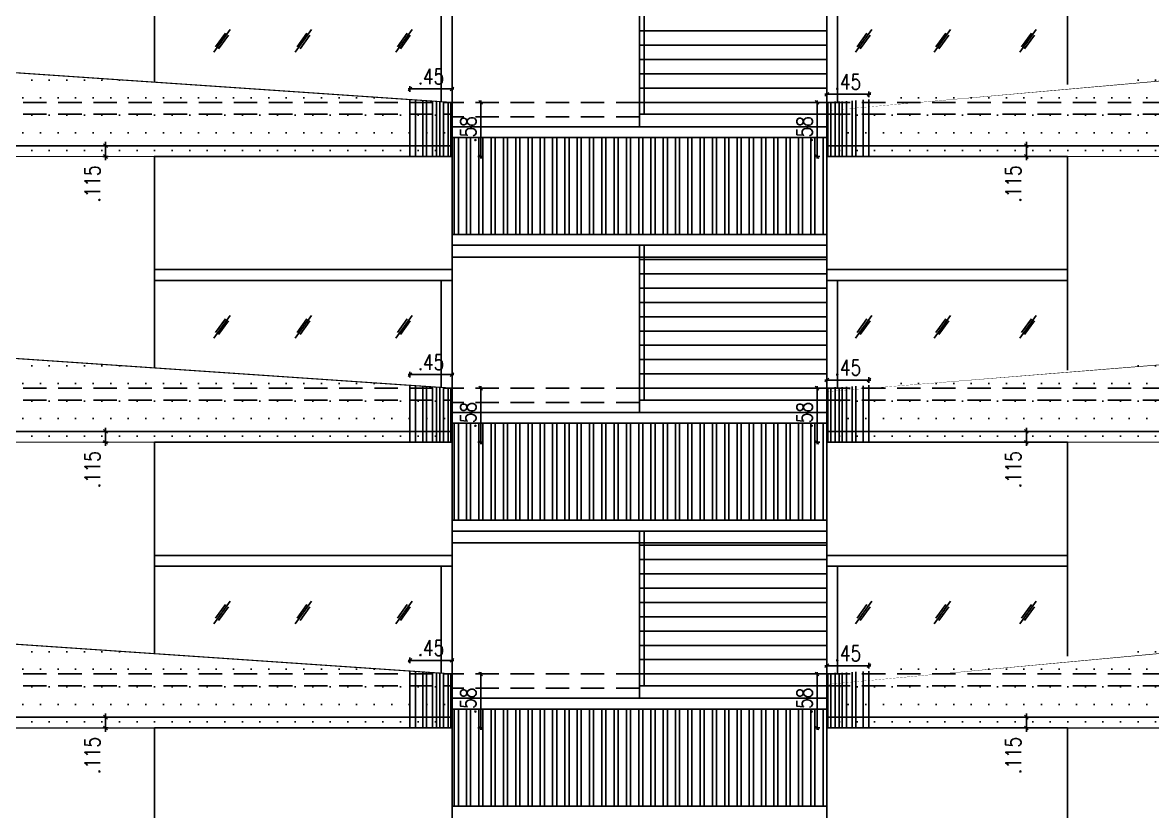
# Model space of a CAD drawing. Header units: inches. Extents: x 14331 to 14549, y 2557 to 2714.
# Drawn here: x 14415.55 to 14427.61, y 2667.77 to 2676.19 of the extents above; entities that cross this region are included whole.
import ezdxf

# ---------------------------------------------------------------- set-up
doc = ezdxf.new("R2010")
doc.units = ezdxf.units.IN
doc.header["$LTSCALE"] = 0.25
doc.header["$MEASUREMENT"] = 0
doc.header["$PDMODE"] = 35
doc.linetypes.add('1', pattern=[0])
doc.linetypes.add('DASHEDX2', pattern=[1.5, 1, -0.5])
for name, color, linetype in [('ELE.PROJ.', 1, 'Continuous'), ('GLASS WINDOW', 251, '1'), ('hatch', 251, 'Continuous'), ('proj-internal', 1, 'DASHEDX2'), ('Stair', 34, 'Continuous'), ('steel', 251, 'Continuous'), ('wall', 7, 'Continuous'), ('WORKING DIM', 7, 'Continuous')]:
    doc.layers.add(name, color=color, linetype=linetype)
doc.styles.add('romans', font='romans.shx', dxfattribs={"width": 0.8})
doc.dimstyles.new('121', dxfattribs={"dimscale": 0.1, "dimtxt": 1.65, "dimasz": 0.2, "dimexe": 0.03125, "dimexo": 0.25, "dimgap": 0.5, "dimtad": 1, "dimzin": 4, "dimdsep": 46, "dimtxsty": 'romans', "dimblk1": 'MINITICK', "dimblk2": 'MINITICK', "dimsah": 1, "dimcen": 1, "dimse1": 1, "dimse2": 1, "dimclrd": 252, "dimclre": 256, "dimclrt": 7, "dimadec": 3, "dimazin": 0, "dimtfac": 0.8, "dimtix": 1, "dimtmove": 2, "dimatfit": 3, "dimfxl": 0, "dimtolj": 1, "dimtzin": 3, "dimarcsym": 0})
pattern_1 = [(0, (-275.9190099544503, 29.4743135078852), (0.09375, 0.1875), [0, -0.1875])]
pattern_2 = [(0, (-275.9190099544503, 32.52428098757446), (0.09375, 0.1875), [0, -0.1875])]
pattern_3 = [(0, (-275.9190099544503, 35.57428098757418), (0.09375, 0.1875), [0, -0.1875])]

# ---------------------------------------------------------------- blocks, each defined once
blk = doc.blocks.new('MINITICK')
at = {"color": 7}
for p, q in [((1, 1), (-1, -1)), ((-1, 0), (1, 0)), ((0, -1.5), (0, 1.5))]:
    blk.add_line(p, q, dxfattribs=at)
blk = doc.blocks.new('*D1383')
at = {"layer": 'Defpoints', "color": 0, "transparency": 16777216}
for p in [(14416.43182617976, 2668.775066925495), (14416.63120649905, 2668.775066925495), (14416.63120649905, 2668.660066925495)]:
    blk.add_point(p, dxfattribs=at)
at = {"layer": 'WORKING DIM', "color": 252, "lineweight": -2, "transparency": 16777216}
for p, q in [((14416.43182617976, 2668.795066925495), (14416.43182617976, 2668.815066925495)), ((14416.43182617976, 2668.660066925495), (14416.43182617976, 2668.775066925495)), ((14416.43182617976, 2668.640066925495), (14416.43182617976, 2668.620066925495))]:
    blk.add_line(p, q, dxfattribs=at)
at = {"layer": 'WORKING DIM', "color": 252, "lineweight": -2, "transparency": 16777216, "xscale": 0.02, "yscale": 0.02, "zscale": 0.02}
for p, rotation in [((14416.43182617976, 2668.775066925495), 270), ((14416.43182617976, 2668.660066925495), 90)]:
    blk.add_blockref('MINITICK', p, dxfattribs=dict(at, rotation=rotation))
at = {"layer": 'WORKING DIM', "color": 7, "transparency": 16777216, "insert": (14416.29182617976, 2668.366246859342), "char_height": 0.165, "attachment_point": 5, "rotation": 90, "style": 'romans'}
blk.add_mtext('\\A1;.115', dxfattribs=at)
blk = doc.blocks.new('*D1381')
at = {"layer": 'Defpoints', "color": 0, "transparency": 16777216}
for p in [(14420.13155822038, 2669.23709944467), (14420.43806580828, 2669.23709944467), (14420.13155822038, 2668.660066924359)]:
    blk.add_point(p, dxfattribs=at)
at = {"layer": 'WORKING DIM', "color": 252, "lineweight": -2, "transparency": 16777216}
blk.add_line((14420.43806580828, 2668.680066924359), (14420.43806580828, 2669.21709944467), dxfattribs=at)
at = {"layer": 'WORKING DIM', "color": 252, "lineweight": -2, "transparency": 16777216, "xscale": 0.02, "yscale": 0.02, "zscale": 0.02}
for p, rotation in [((14420.43806580828, 2669.23709944467), 90), ((14420.43806580828, 2668.660066924359), 270)]:
    blk.add_blockref('MINITICK', p, dxfattribs=dict(at, rotation=rotation))
at = {"layer": 'WORKING DIM', "color": 7, "transparency": 16777216, "insert": (14420.30556580828, 2668.948583184517), "char_height": 0.165, "attachment_point": 5, "rotation": 90, "style": 'romans'}
blk.add_mtext('\\A1;.58', dxfattribs=at)
blk = doc.blocks.new('*D1392')
at = {"layer": 'Defpoints', "color": 0, "transparency": 16777216}
for p in [(14420.13155822038, 2669.381286657323), (14419.68155822037, 2668.931474987751), (14420.13155822038, 2668.948583184515)]:
    blk.add_point(p, dxfattribs=at)
at = {"layer": 'WORKING DIM', "color": 252, "lineweight": -2, "transparency": 16777216}
blk.add_line((14419.70155822037, 2669.381286657323), (14420.11155822038, 2669.381286657323), dxfattribs=at)
at = {"layer": 'WORKING DIM', "color": 252, "lineweight": -2, "transparency": 16777216, "xscale": 0.02, "yscale": 0.02, "zscale": 0.02, "rotation": 180}
blk.add_blockref('MINITICK', (14419.68155822037, 2669.381286657323), dxfattribs=at)
at = {"layer": 'WORKING DIM', "color": 252, "lineweight": -2, "transparency": 16777216, "xscale": 0.02, "yscale": 0.02, "zscale": 0.02}
blk.add_blockref('MINITICK', (14420.13155822038, 2669.381286657323), dxfattribs=at)
at = {"layer": 'WORKING DIM', "color": 7, "transparency": 16777216, "insert": (14419.90655822038, 2669.513786657324), "char_height": 0.165, "attachment_point": 5, "style": 'romans'}
blk.add_mtext('\\A1;.45', dxfattribs=at)
blk = doc.blocks.new('*D1395')
at = {"layer": 'Defpoints', "color": 0, "transparency": 16777216}
for p in [(14424.13308260958, 2669.324087075919), (14424.13308260958, 2669.003822095602), (14424.58308260959, 2669.003822095602)]:
    blk.add_point(p, dxfattribs=at)
at = {"layer": 'WORKING DIM', "color": 252, "lineweight": -2, "transparency": 16777216}
blk.add_line((14424.56308260959, 2669.324087075919), (14424.15308260958, 2669.324087075919), dxfattribs=at)
at = {"layer": 'WORKING DIM', "color": 252, "lineweight": -2, "transparency": 16777216, "xscale": 0.02, "yscale": 0.02, "zscale": 0.02, "rotation": 180}
blk.add_blockref('MINITICK', (14424.13308260958, 2669.324087075919), dxfattribs=at)
at = {"layer": 'WORKING DIM', "color": 252, "lineweight": -2, "transparency": 16777216, "xscale": 0.02, "yscale": 0.02, "zscale": 0.02}
blk.add_blockref('MINITICK', (14424.58308260959, 2669.324087075919), dxfattribs=at)
at = {"layer": 'WORKING DIM', "color": 7, "transparency": 16777216, "insert": (14424.35808260959, 2669.456587075919), "char_height": 0.165, "attachment_point": 5, "style": 'romans'}
blk.add_mtext('\\A1;.45', dxfattribs=at)
blk = doc.blocks.new('*D1396')
at = {"layer": 'Defpoints', "color": 0, "transparency": 16777216}
for p in [(14424.13308260959, 2669.23709944467), (14424.02881389322, 2668.660066924359), (14424.13308260958, 2668.660066924359)]:
    blk.add_point(p, dxfattribs=at)
at = {"layer": 'WORKING DIM', "color": 252, "lineweight": -2, "transparency": 16777216}
blk.add_line((14424.02881389322, 2669.21709944467), (14424.02881389322, 2668.680066924359), dxfattribs=at)
at = {"layer": 'WORKING DIM', "color": 252, "lineweight": -2, "transparency": 16777216, "xscale": 0.02, "yscale": 0.02, "zscale": 0.02}
for p, rotation in [((14424.02881389322, 2669.23709944467), 90), ((14424.02881389322, 2668.660066924359), 270)]:
    blk.add_blockref('MINITICK', p, dxfattribs=dict(at, rotation=rotation))
at = {"layer": 'WORKING DIM', "color": 7, "transparency": 16777216, "insert": (14423.89631389322, 2668.948583184517), "char_height": 0.165, "attachment_point": 5, "rotation": 90, "style": 'romans'}
blk.add_mtext('\\A1;.58', dxfattribs=at)
blk = doc.blocks.new('*D1384')
at = {"layer": 'Defpoints', "color": 0, "transparency": 16777216}
for p in [(14426.26405724007, 2668.775066925495), (14426.46343755936, 2668.775066925495), (14426.46343755936, 2668.660066925495)]:
    blk.add_point(p, dxfattribs=at)
at = {"layer": 'WORKING DIM', "color": 252, "lineweight": -2, "transparency": 16777216}
for p, q in [((14426.26405724007, 2668.795066925495), (14426.26405724007, 2668.815066925495)), ((14426.26405724007, 2668.660066925495), (14426.26405724007, 2668.775066925495)), ((14426.26405724007, 2668.640066925495), (14426.26405724007, 2668.620066925495))]:
    blk.add_line(p, q, dxfattribs=at)
at = {"layer": 'WORKING DIM', "color": 252, "lineweight": -2, "transparency": 16777216, "xscale": 0.02, "yscale": 0.02, "zscale": 0.02}
for p, rotation in [((14426.26405724007, 2668.775066925495), 270), ((14426.26405724007, 2668.660066925495), 90)]:
    blk.add_blockref('MINITICK', p, dxfattribs=dict(at, rotation=rotation))
at = {"layer": 'WORKING DIM', "color": 7, "transparency": 16777216, "insert": (14426.12405724007, 2668.366246859342), "char_height": 0.165, "attachment_point": 5, "rotation": 90, "style": 'romans'}
blk.add_mtext('\\A1;.115', dxfattribs=at)
blk = doc.blocks.new('*D1399')
at = {"layer": 'Defpoints', "color": 0, "transparency": 16777216}
for p in [(14416.43182617976, 2671.825034405184), (14416.63120649905, 2671.825034405184), (14416.63120649905, 2671.710034405184)]:
    blk.add_point(p, dxfattribs=at)
at = {"layer": 'WORKING DIM', "color": 252, "lineweight": -2, "transparency": 16777216}
for p, q in [((14416.43182617976, 2671.845034405184), (14416.43182617976, 2671.865034405184)), ((14416.43182617976, 2671.710034405184), (14416.43182617976, 2671.825034405184)), ((14416.43182617976, 2671.690034405184), (14416.43182617976, 2671.670034405184))]:
    blk.add_line(p, q, dxfattribs=at)
at = {"layer": 'WORKING DIM', "color": 252, "lineweight": -2, "transparency": 16777216, "xscale": 0.02, "yscale": 0.02, "zscale": 0.02}
for p, rotation in [((14416.43182617976, 2671.825034405184), 270), ((14416.43182617976, 2671.710034405184), 90)]:
    blk.add_blockref('MINITICK', p, dxfattribs=dict(at, rotation=rotation))
at = {"layer": 'WORKING DIM', "color": 7, "transparency": 16777216, "insert": (14416.29182617976, 2671.416214339031), "char_height": 0.165, "attachment_point": 5, "rotation": 90, "style": 'romans'}
blk.add_mtext('\\A1;.115', dxfattribs=at)
blk = doc.blocks.new('*D1397')
at = {"layer": 'Defpoints', "color": 0, "transparency": 16777216}
for p in [(14420.13155822038, 2672.287066924359), (14420.43806580828, 2672.287066924359), (14420.13155822038, 2671.710034404048)]:
    blk.add_point(p, dxfattribs=at)
at = {"layer": 'WORKING DIM', "color": 252, "lineweight": -2, "transparency": 16777216}
blk.add_line((14420.43806580828, 2671.730034404048), (14420.43806580828, 2672.267066924359), dxfattribs=at)
at = {"layer": 'WORKING DIM', "color": 252, "lineweight": -2, "transparency": 16777216, "xscale": 0.02, "yscale": 0.02, "zscale": 0.02}
for p, rotation in [((14420.43806580828, 2672.287066924359), 90), ((14420.43806580828, 2671.710034404048), 270)]:
    blk.add_blockref('MINITICK', p, dxfattribs=dict(at, rotation=rotation))
at = {"layer": 'WORKING DIM', "color": 7, "transparency": 16777216, "insert": (14420.30556580828, 2671.998550664206), "char_height": 0.165, "attachment_point": 5, "rotation": 90, "style": 'romans'}
blk.add_mtext('\\A1;.58', dxfattribs=at)
blk = doc.blocks.new('*D1408')
at = {"layer": 'Defpoints', "color": 0, "transparency": 16777216}
for p in [(14420.13155822038, 2672.431254137013), (14419.68155822037, 2671.981442467441), (14420.13155822038, 2671.998550664204)]:
    blk.add_point(p, dxfattribs=at)
at = {"layer": 'WORKING DIM', "color": 252, "lineweight": -2, "transparency": 16777216}
blk.add_line((14419.70155822037, 2672.431254137013), (14420.11155822038, 2672.431254137013), dxfattribs=at)
at = {"layer": 'WORKING DIM', "color": 252, "lineweight": -2, "transparency": 16777216, "xscale": 0.02, "yscale": 0.02, "zscale": 0.02, "rotation": 180}
blk.add_blockref('MINITICK', (14419.68155822037, 2672.431254137013), dxfattribs=at)
at = {"layer": 'WORKING DIM', "color": 252, "lineweight": -2, "transparency": 16777216, "xscale": 0.02, "yscale": 0.02, "zscale": 0.02}
blk.add_blockref('MINITICK', (14420.13155822038, 2672.431254137013), dxfattribs=at)
at = {"layer": 'WORKING DIM', "color": 7, "transparency": 16777216, "insert": (14419.90655822038, 2672.563754137013), "char_height": 0.165, "attachment_point": 5, "style": 'romans'}
blk.add_mtext('\\A1;.45', dxfattribs=at)
blk = doc.blocks.new('*D1411')
at = {"layer": 'Defpoints', "color": 0, "transparency": 16777216}
for p in [(14424.13308260958, 2672.374054555608), (14424.13308260958, 2672.053789575291), (14424.58308260959, 2672.053789575291)]:
    blk.add_point(p, dxfattribs=at)
at = {"layer": 'WORKING DIM', "color": 252, "lineweight": -2, "transparency": 16777216}
blk.add_line((14424.56308260959, 2672.374054555608), (14424.15308260958, 2672.374054555608), dxfattribs=at)
at = {"layer": 'WORKING DIM', "color": 252, "lineweight": -2, "transparency": 16777216, "xscale": 0.02, "yscale": 0.02, "zscale": 0.02, "rotation": 180}
blk.add_blockref('MINITICK', (14424.13308260958, 2672.374054555608), dxfattribs=at)
at = {"layer": 'WORKING DIM', "color": 252, "lineweight": -2, "transparency": 16777216, "xscale": 0.02, "yscale": 0.02, "zscale": 0.02}
blk.add_blockref('MINITICK', (14424.58308260959, 2672.374054555608), dxfattribs=at)
at = {"layer": 'WORKING DIM', "color": 7, "transparency": 16777216, "insert": (14424.35808260959, 2672.506554555609), "char_height": 0.165, "attachment_point": 5, "style": 'romans'}
blk.add_mtext('\\A1;.45', dxfattribs=at)
blk = doc.blocks.new('*D1412')
at = {"layer": 'Defpoints', "color": 0, "transparency": 16777216}
for p in [(14424.13308260959, 2672.287066924359), (14424.02881389322, 2671.710034404048), (14424.13308260958, 2671.710034404048)]:
    blk.add_point(p, dxfattribs=at)
at = {"layer": 'WORKING DIM', "color": 252, "lineweight": -2, "transparency": 16777216}
blk.add_line((14424.02881389322, 2672.267066924359), (14424.02881389322, 2671.730034404048), dxfattribs=at)
at = {"layer": 'WORKING DIM', "color": 252, "lineweight": -2, "transparency": 16777216, "xscale": 0.02, "yscale": 0.02, "zscale": 0.02}
for p, rotation in [((14424.02881389322, 2672.287066924359), 90), ((14424.02881389322, 2671.710034404048), 270)]:
    blk.add_blockref('MINITICK', p, dxfattribs=dict(at, rotation=rotation))
at = {"layer": 'WORKING DIM', "color": 7, "transparency": 16777216, "insert": (14423.89631389322, 2671.998550664206), "char_height": 0.165, "attachment_point": 5, "rotation": 90, "style": 'romans'}
blk.add_mtext('\\A1;.58', dxfattribs=at)
blk = doc.blocks.new('*D1400')
at = {"layer": 'Defpoints', "color": 0, "transparency": 16777216}
for p in [(14426.26405724007, 2671.825034405184), (14426.46343755936, 2671.825034405184), (14426.46343755936, 2671.710034405184)]:
    blk.add_point(p, dxfattribs=at)
at = {"layer": 'WORKING DIM', "color": 252, "lineweight": -2, "transparency": 16777216}
for p, q in [((14426.26405724007, 2671.845034405184), (14426.26405724007, 2671.865034405184)), ((14426.26405724007, 2671.710034405184), (14426.26405724007, 2671.825034405184)), ((14426.26405724007, 2671.690034405184), (14426.26405724007, 2671.670034405184))]:
    blk.add_line(p, q, dxfattribs=at)
at = {"layer": 'WORKING DIM', "color": 252, "lineweight": -2, "transparency": 16777216, "xscale": 0.02, "yscale": 0.02, "zscale": 0.02}
for p, rotation in [((14426.26405724007, 2671.825034405184), 270), ((14426.26405724007, 2671.710034405184), 90)]:
    blk.add_blockref('MINITICK', p, dxfattribs=dict(at, rotation=rotation))
at = {"layer": 'WORKING DIM', "color": 7, "transparency": 16777216, "insert": (14426.12405724007, 2671.416214339031), "char_height": 0.165, "attachment_point": 5, "rotation": 90, "style": 'romans'}
blk.add_mtext('\\A1;.115', dxfattribs=at)
blk = doc.blocks.new('*D1415')
at = {"layer": 'Defpoints', "color": 0, "transparency": 16777216}
for p in [(14416.43182617976, 2674.875034405184), (14416.63120649905, 2674.875034405184), (14416.63120649905, 2674.760034405184)]:
    blk.add_point(p, dxfattribs=at)
at = {"layer": 'WORKING DIM', "color": 252, "lineweight": -2, "transparency": 16777216}
for p, q in [((14416.43182617976, 2674.895034405184), (14416.43182617976, 2674.915034405184)), ((14416.43182617976, 2674.760034405184), (14416.43182617976, 2674.875034405184)), ((14416.43182617976, 2674.740034405184), (14416.43182617976, 2674.720034405184))]:
    blk.add_line(p, q, dxfattribs=at)
at = {"layer": 'WORKING DIM', "color": 252, "lineweight": -2, "transparency": 16777216, "xscale": 0.02, "yscale": 0.02, "zscale": 0.02}
for p, rotation in [((14416.43182617976, 2674.875034405184), 270), ((14416.43182617976, 2674.760034405184), 90)]:
    blk.add_blockref('MINITICK', p, dxfattribs=dict(at, rotation=rotation))
at = {"layer": 'WORKING DIM', "color": 7, "transparency": 16777216, "insert": (14416.29182617976, 2674.466214339031), "char_height": 0.165, "attachment_point": 5, "rotation": 90, "style": 'romans'}
blk.add_mtext('\\A1;.115', dxfattribs=at)
blk = doc.blocks.new('*D1413')
at = {"layer": 'Defpoints', "color": 0, "transparency": 16777216}
for p in [(14420.13155822038, 2675.337066924359), (14420.43806580828, 2675.337066924359), (14420.13155822038, 2674.760034404048)]:
    blk.add_point(p, dxfattribs=at)
at = {"layer": 'WORKING DIM', "color": 252, "lineweight": -2, "transparency": 16777216}
blk.add_line((14420.43806580828, 2674.780034404048), (14420.43806580828, 2675.317066924359), dxfattribs=at)
at = {"layer": 'WORKING DIM', "color": 252, "lineweight": -2, "transparency": 16777216, "xscale": 0.02, "yscale": 0.02, "zscale": 0.02}
for p, rotation in [((14420.43806580828, 2675.337066924359), 90), ((14420.43806580828, 2674.760034404048), 270)]:
    blk.add_blockref('MINITICK', p, dxfattribs=dict(at, rotation=rotation))
at = {"layer": 'WORKING DIM', "color": 7, "transparency": 16777216, "insert": (14420.30556580828, 2675.048550664206), "char_height": 0.165, "attachment_point": 5, "rotation": 90, "style": 'romans'}
blk.add_mtext('\\A1;.58', dxfattribs=at)
blk = doc.blocks.new('*D1424')
at = {"layer": 'Defpoints', "color": 0, "transparency": 16777216}
for p in [(14420.13155822038, 2675.481254137012), (14419.68155822037, 2675.03144246744), (14420.13155822038, 2675.048550664204)]:
    blk.add_point(p, dxfattribs=at)
at = {"layer": 'WORKING DIM', "color": 252, "lineweight": -2, "transparency": 16777216}
blk.add_line((14419.70155822037, 2675.481254137012), (14420.11155822038, 2675.481254137012), dxfattribs=at)
at = {"layer": 'WORKING DIM', "color": 252, "lineweight": -2, "transparency": 16777216, "xscale": 0.02, "yscale": 0.02, "zscale": 0.02, "rotation": 180}
blk.add_blockref('MINITICK', (14419.68155822037, 2675.481254137012), dxfattribs=at)
at = {"layer": 'WORKING DIM', "color": 252, "lineweight": -2, "transparency": 16777216, "xscale": 0.02, "yscale": 0.02, "zscale": 0.02}
blk.add_blockref('MINITICK', (14420.13155822038, 2675.481254137012), dxfattribs=at)
at = {"layer": 'WORKING DIM', "color": 7, "transparency": 16777216, "insert": (14419.90655822038, 2675.613754137013), "char_height": 0.165, "attachment_point": 5, "style": 'romans'}
blk.add_mtext('\\A1;.45', dxfattribs=at)
blk = doc.blocks.new('*D1427')
at = {"layer": 'Defpoints', "color": 0, "transparency": 16777216}
for p in [(14424.13308260958, 2675.424054555608), (14424.13308260958, 2675.103789575291), (14424.58308260959, 2675.103789575291)]:
    blk.add_point(p, dxfattribs=at)
at = {"layer": 'WORKING DIM', "color": 252, "lineweight": -2, "transparency": 16777216}
blk.add_line((14424.56308260959, 2675.424054555608), (14424.15308260958, 2675.424054555608), dxfattribs=at)
at = {"layer": 'WORKING DIM', "color": 252, "lineweight": -2, "transparency": 16777216, "xscale": 0.02, "yscale": 0.02, "zscale": 0.02, "rotation": 180}
blk.add_blockref('MINITICK', (14424.13308260958, 2675.424054555608), dxfattribs=at)
at = {"layer": 'WORKING DIM', "color": 252, "lineweight": -2, "transparency": 16777216, "xscale": 0.02, "yscale": 0.02, "zscale": 0.02}
blk.add_blockref('MINITICK', (14424.58308260959, 2675.424054555608), dxfattribs=at)
at = {"layer": 'WORKING DIM', "color": 7, "transparency": 16777216, "insert": (14424.35808260959, 2675.556554555608), "char_height": 0.165, "attachment_point": 5, "style": 'romans'}
blk.add_mtext('\\A1;.45', dxfattribs=at)
blk = doc.blocks.new('*D1428')
at = {"layer": 'Defpoints', "color": 0, "transparency": 16777216}
for p in [(14424.13308260959, 2675.337066924359), (14424.02881389322, 2674.760034404048), (14424.13308260958, 2674.760034404048)]:
    blk.add_point(p, dxfattribs=at)
at = {"layer": 'WORKING DIM', "color": 252, "lineweight": -2, "transparency": 16777216}
blk.add_line((14424.02881389322, 2675.317066924359), (14424.02881389322, 2674.780034404048), dxfattribs=at)
at = {"layer": 'WORKING DIM', "color": 252, "lineweight": -2, "transparency": 16777216, "xscale": 0.02, "yscale": 0.02, "zscale": 0.02}
for p, rotation in [((14424.02881389322, 2675.337066924359), 90), ((14424.02881389322, 2674.760034404048), 270)]:
    blk.add_blockref('MINITICK', p, dxfattribs=dict(at, rotation=rotation))
at = {"layer": 'WORKING DIM', "color": 7, "transparency": 16777216, "insert": (14423.89631389322, 2675.048550664205), "char_height": 0.165, "attachment_point": 5, "rotation": 90, "style": 'romans'}
blk.add_mtext('\\A1;.58', dxfattribs=at)
blk = doc.blocks.new('*D1416')
at = {"layer": 'Defpoints', "color": 0, "transparency": 16777216}
for p in [(14426.26405724007, 2674.875034405184), (14426.46343755936, 2674.875034405184), (14426.46343755936, 2674.760034405184)]:
    blk.add_point(p, dxfattribs=at)
at = {"layer": 'WORKING DIM', "color": 252, "lineweight": -2, "transparency": 16777216}
for p, q in [((14426.26405724007, 2674.895034405184), (14426.26405724007, 2674.915034405184)), ((14426.26405724007, 2674.760034405184), (14426.26405724007, 2674.875034405184)), ((14426.26405724007, 2674.740034405184), (14426.26405724007, 2674.720034405184))]:
    blk.add_line(p, q, dxfattribs=at)
at = {"layer": 'WORKING DIM', "color": 252, "lineweight": -2, "transparency": 16777216, "xscale": 0.02, "yscale": 0.02, "zscale": 0.02}
for p, rotation in [((14426.26405724007, 2674.875034405184), 270), ((14426.26405724007, 2674.760034405184), 90)]:
    blk.add_blockref('MINITICK', p, dxfattribs=dict(at, rotation=rotation))
at = {"layer": 'WORKING DIM', "color": 7, "transparency": 16777216, "insert": (14426.12405724007, 2674.466214339031), "char_height": 0.165, "attachment_point": 5, "rotation": 90, "style": 'romans'}
blk.add_mtext('\\A1;.115', dxfattribs=at)

msp = doc.modelspace()

# ---------------------------------------------------------------- hatches: boundary and pattern name
at = {"layer": 'hatch', "true_color": 0xc7b399}
h = msp.add_hatch(dxfattribs=at)
h.set_pattern_fill('DOTS', color=253, scale=3)
h.set_pattern_definition(pattern_3)
h.paths.add_polyline_path([(14413.46369236853, 2675.790746449581), (14405.80228993145, 2675.790746449581), (14405.80228993145, 2674.760034404048), (14420.13155822038, 2674.760034404048), (14420.13155822038, 2675.337066924359)])
h = msp.add_hatch(dxfattribs=at)
h.set_pattern_fill('DOTS', color=253, scale=3)
h.set_pattern_definition(pattern_3)
h.paths.add_polyline_path([(14437.24283870373, 2675.790746449581), (14430.22997285187, 2675.790746449581), (14424.13308260959, 2675.337066924359), (14424.13308260958, 2674.760034404048), (14437.24283870373, 2674.760034404048)])
at = {"layer": 'hatch'}
h = msp.add_hatch(dxfattribs=at)
h.set_pattern_fill('ANSI32', color=8, scale=0.35, angle=45)
h.set_pattern_definition([(90, (-141.901008924784, 57.26093175197502), (-0.13125, 2.775557561562891e-17), []), (90, (-141.8572589248575, 57.30468175190163), (-0.13125, 2.775557561562891e-17), [])])
h.paths.add_polyline_path([(14420.13155822038, 2674.962066924355), (14420.13155822038, 2673.927066924355), (14424.13308260958, 2673.927066924355), (14424.13308260958, 2674.962066924355)])
at = {"layer": 'hatch', "true_color": 0xc7b399}
h = msp.add_hatch(dxfattribs=at)
h.set_pattern_fill('DOTS', color=253, scale=3)
h.set_pattern_definition(pattern_2)
h.paths.add_polyline_path([(14413.46369236853, 2672.740746449581), (14405.80228993145, 2672.740746449581), (14405.80228993145, 2671.710034404049), (14420.13155822038, 2671.710034404048), (14420.13155822038, 2672.287066924359)])
h = msp.add_hatch(dxfattribs=at)
h.set_pattern_fill('DOTS', color=253, scale=3)
h.set_pattern_definition(pattern_2)
h.paths.add_polyline_path([(14437.24283870373, 2672.740746449581), (14430.22997285187, 2672.740746449581), (14424.13308260959, 2672.287066924359), (14424.13308260958, 2671.710034404048), (14437.24283870373, 2671.710034404049)])
at = {"layer": 'hatch'}
h = msp.add_hatch(dxfattribs=at)
h.set_pattern_fill('ANSI32', color=8, scale=0.35, angle=45)
h.set_pattern_definition([(90, (-141.901008924784, 54.21096427228531), (-0.13125, 2.775557561562891e-17), []), (90, (-141.8572589248575, 54.25471427221191), (-0.13125, 2.775557561562891e-17), [])])
h.paths.add_polyline_path([(14420.13155822038, 2671.912099444665), (14420.13155822038, 2670.877099444665), (14424.13308260958, 2670.877099444665), (14424.13308260958, 2671.912099444665)])
at = {"layer": 'hatch', "true_color": 0xc7b399}
h = msp.add_hatch(dxfattribs=at)
h.set_pattern_fill('DOTS', color=253, scale=3)
h.set_pattern_definition(pattern_1)
h.paths.add_polyline_path([(14413.46369236853, 2669.690778969892), (14405.80228993145, 2669.690778969892), (14405.80228993145, 2668.660066924359), (14420.13155822038, 2668.660066924359), (14420.13155822038, 2669.23709944467)])
h = msp.add_hatch(dxfattribs=at)
h.set_pattern_fill('DOTS', color=253, scale=3)
h.set_pattern_definition(pattern_1)
h.paths.add_polyline_path([(14437.24283870373, 2669.690778969892), (14430.22997285187, 2669.690778969892), (14424.13308260959, 2669.23709944467), (14424.13308260958, 2668.660066924359), (14437.24283870373, 2668.660066924359)])
at = {"layer": 'hatch'}
h = msp.add_hatch(dxfattribs=at)
h.set_pattern_fill('ANSI32', color=8, scale=0.35, angle=45)
h.set_pattern_definition([(90, (-141.901008924784, 51.16093175197466), (-0.13125, 2.775557561562891e-17), []), (90, (-141.8572589248575, 51.20468175190126), (-0.13125, 2.775557561562891e-17), [])])
h.paths.add_polyline_path([(14420.13155822038, 2668.862066924355), (14420.13155822038, 2667.827066924354), (14424.13308260958, 2667.827066924354), (14424.13308260958, 2668.862066924355)])

# ---------------------------------------------------------------- linework, layer by layer
at = {"layer": 'ELE.PROJ.', "color": 8}
for p, q in [((14419.68155822037, 2675.367684784839), (14419.68155822037, 2674.760034404048)), ((14419.74224408736, 2675.363555737265), (14419.74224408736, 2674.760034404048)), ((14419.82032786247, 2675.358242941415), (14419.82032786247, 2674.760034404048)), ((14419.8602772082, 2675.355524800318), (14419.8602772082, 2674.760034404048)), ((14419.921209906, 2675.351378958451), (14419.921209906, 2674.760034404048)), ((14419.9673666894, 2675.348238465219), (14419.9673666894, 2674.760034404048)), ((14420.00089789932, 2675.345957012093), (14420.00089789932, 2674.760034404048)), ((14420.0420054018, 2675.347945933433), (14420.0420054018, 2674.760034404048)), ((14420.09065975493, 2675.342035330532), (14420.09065975493, 2674.760034404048)), ((14420.11949597467, 2675.338532263837), (14420.11949597467, 2674.760034404048)), ((14424.14514485529, 2675.338532263837), (14424.14514485529, 2674.760034404048)), ((14424.17398107503, 2675.342035330532), (14424.17398107503, 2674.760034404048)), ((14424.22263542816, 2675.347945933433), (14424.22263542816, 2674.760034404048)), ((14424.26374293064, 2675.345957012093), (14424.26374293064, 2674.760034404048)), ((14424.29727414056, 2675.348238465219), (14424.29727414056, 2674.760034404048)), ((14424.34343092396, 2675.351378958451), (14424.34343092396, 2674.760034404048)), ((14424.40436362176, 2675.355524800318), (14424.40436362176, 2674.760034404048)), ((14424.4443129675, 2675.358242941415), (14424.4443129675, 2674.760034404048)), ((14424.5223967426, 2675.363555737265), (14424.5223967426, 2674.760034404048)), ((14424.58308260959, 2675.367684784839), (14424.58308260959, 2674.760034404048)), ((14419.68155822037, 2672.317684784839), (14419.68155822037, 2671.710034404048)), ((14419.74224408736, 2672.313555737265), (14419.74224408736, 2671.710034404048)), ((14419.82032786247, 2672.308242941416), (14419.82032786247, 2671.710034404048)), ((14419.8602772082, 2672.305524800318), (14419.8602772082, 2671.710034404048)), ((14419.921209906, 2672.301378958452), (14419.921209906, 2671.710034404048)), ((14419.9673666894, 2672.29823846522), (14419.9673666894, 2671.710034404048)), ((14420.00089789932, 2672.295957012093), (14420.00089789932, 2671.710034404048)), ((14420.0420054018, 2672.297945933433), (14420.0420054018, 2671.710034404048)), ((14420.09065975493, 2672.292035330533), (14420.09065975493, 2671.710034404048)), ((14420.11949597467, 2672.288532263837), (14420.11949597467, 2671.710034404048)), ((14424.14514485529, 2672.288532263837), (14424.14514485529, 2671.710034404048)), ((14424.17398107503, 2672.292035330533), (14424.17398107503, 2671.710034404048)), ((14424.22263542816, 2672.297945933433), (14424.22263542816, 2671.710034404048)), ((14424.26374293064, 2672.295957012093), (14424.26374293064, 2671.710034404048)), ((14424.29727414056, 2672.29823846522), (14424.29727414056, 2671.710034404048)), ((14424.34343092396, 2672.301378958452), (14424.34343092396, 2671.710034404048)), ((14424.40436362176, 2672.305524800318), (14424.40436362176, 2671.710034404048)), ((14424.4443129675, 2672.308242941416), (14424.4443129675, 2671.710034404048)), ((14424.5223967426, 2672.313555737265), (14424.5223967426, 2671.710034404048)), ((14424.58308260959, 2672.317684784839), (14424.58308260959, 2671.710034404048)), ((14419.68155822037, 2669.26771730515), (14419.68155822037, 2668.660066924359)), ((14419.74224408736, 2669.263588257576), (14419.74224408736, 2668.660066924359)), ((14419.82032786247, 2669.258275461726), (14419.82032786247, 2668.660066924359)), ((14419.8602772082, 2669.255557320629), (14419.8602772082, 2668.660066924359)), ((14419.921209906, 2669.251411478762), (14419.921209906, 2668.660066924359)), ((14419.9673666894, 2669.24827098553), (14419.9673666894, 2668.660066924359)), ((14420.00089789932, 2669.245989532404), (14420.00089789932, 2668.660066924359)), ((14420.0420054018, 2669.247978453744), (14420.0420054018, 2668.660066924359)), ((14420.09065975493, 2669.242067850843), (14420.09065975493, 2668.660066924359)), ((14420.11949597467, 2669.238564784148), (14420.11949597467, 2668.660066924359)), ((14424.14514485529, 2669.238564784148), (14424.14514485529, 2668.660066924359)), ((14424.17398107503, 2669.242067850843), (14424.17398107503, 2668.660066924359)), ((14424.22263542816, 2669.247978453744), (14424.22263542816, 2668.660066924359)), ((14424.26374293064, 2669.245989532404), (14424.26374293064, 2668.660066924359)), ((14424.29727414056, 2669.24827098553), (14424.29727414056, 2668.660066924359)), ((14424.34343092396, 2669.251411478762), (14424.34343092396, 2668.660066924359)), ((14424.40436362176, 2669.255557320629), (14424.40436362176, 2668.660066924359)), ((14424.4443129675, 2669.258275461726), (14424.4443129675, 2668.660066924359)), ((14424.5223967426, 2669.263588257576), (14424.5223967426, 2668.660066924359)), ((14424.58308260959, 2669.26771730515), (14424.58308260959, 2668.660066924359))]:
    msp.add_line(p, q, dxfattribs=at)
at = {"layer": 'ELE.PROJ.'}
for p, q in [((14420.13155822038, 2674.875034404048), (14405.35228993144, 2674.875034404048)), ((14437.69283870373, 2674.875034404058), (14424.13308260958, 2674.875034404058)), ((14420.13155822038, 2671.825034404048), (14405.35228993144, 2671.825034404048)), ((14437.69283870373, 2671.825034404058), (14424.13308260958, 2671.825034404058)), ((14420.13155822038, 2668.775066924359), (14405.35228993144, 2668.775066924359)), ((14437.69283870373, 2668.775066924369), (14424.13308260958, 2668.775066924369))]:
    msp.add_line(p, q, dxfattribs=at)
at = {"layer": 'ELE.PROJ.', "const_width": 0.012}
for points in [[(14420.13155822038, 2674.760034404048), (14405.35228993144, 2674.760034404048), (14405.35228993144, 2675.790746449581), (14413.46369236853, 2675.790746449581), (14420.13155822038, 2675.337066924359)], [(14424.13308260958, 2674.760034404048), (14437.69283870373, 2674.760034404048), (14437.69283870373, 2675.790746449581), (14430.22997285187, 2675.790746449581), (14424.13308260959, 2675.337066924359)], [(14420.13155822038, 2671.710034404048), (14405.35228993144, 2671.710034404049), (14405.35228993144, 2672.740746449581), (14413.46369236853, 2672.740746449581), (14420.13155822038, 2672.287066924359)], [(14424.13308260958, 2671.710034404048), (14437.69283870373, 2671.710034404049), (14437.69283870373, 2672.740746449581), (14430.22997285187, 2672.740746449581), (14424.13308260959, 2672.287066924359)], [(14420.13155822038, 2668.660066924359), (14405.35228993144, 2668.660066924359), (14405.35228993144, 2669.690778969892), (14413.46369236853, 2669.690778969892), (14420.13155822038, 2669.23709944467)], [(14424.13308260958, 2668.660066924359), (14437.69283870373, 2668.660066924359), (14437.69283870373, 2669.690778969892), (14430.22997285187, 2669.690778969892), (14424.13308260959, 2669.23709944467)]]:
    msp.add_lwpolyline(points, close=True, dxfattribs=at)
at = {"layer": 'GLASS WINDOW', "color": 4, "ltscale": 200}
for p, q in [((14417.76273677054, 2676.113949454343), (14417.58909094019, 2675.872477764371)), ((14417.71216550149, 2676.077881580946), (14417.60718720754, 2675.931898887318)), ((14417.74464050319, 2676.054528331395), (14417.63966220924, 2675.908545637767)), ((14418.63198391285, 2676.113949454343), (14418.45833808251, 2675.872477764371)), ((14418.58141264381, 2676.077881580946), (14418.47643434985, 2675.931898887318)), ((14418.61388764551, 2676.054528331395), (14418.50890935155, 2675.908545637767)), ((14419.70432193414, 2676.113949454343), (14419.53067610379, 2675.872477764371)), ((14419.65375066509, 2676.077881580946), (14419.54877237114, 2675.931898887318)), ((14419.6862256668, 2676.054528331395), (14419.58124737284, 2675.908545637767)), ((14424.61238098933, 2676.113949454343), (14424.43873515898, 2675.872477764371)), ((14424.56180972028, 2676.077881580946), (14424.45683142632, 2675.931898887318)), ((14424.59428472198, 2676.054528331395), (14424.48930642802, 2675.908545637767)), ((14425.45294061533, 2676.113949454343), (14425.27929478498, 2675.872477764371)), ((14425.40236934628, 2676.077881580946), (14425.29739105232, 2675.931898887318)), ((14425.43484434798, 2676.054528331395), (14425.32986605402, 2675.908545637767)), ((14426.36784413557, 2676.113949454343), (14426.19419830522, 2675.872477764371)), ((14426.31727286652, 2676.077881580946), (14426.21229457257, 2675.931898887318)), ((14426.34974786822, 2676.054528331395), (14426.24476957427, 2675.908545637767)), ((14417.76273677054, 2673.063949454342), (14417.58909094019, 2672.822477764371)), ((14417.71216550149, 2673.027881580946), (14417.60718720754, 2672.881898887318)), ((14418.63198391285, 2673.063949454342), (14418.45833808251, 2672.822477764371)), ((14418.58141264381, 2673.027881580946), (14418.47643434985, 2672.881898887318)), ((14419.70432193414, 2673.063949454342), (14419.53067610379, 2672.822477764371)), ((14419.65375066509, 2673.027881580946), (14419.54877237114, 2672.881898887318)), ((14424.61238098933, 2673.063949454342), (14424.43873515898, 2672.822477764371)), ((14424.56180972028, 2673.027881580946), (14424.45683142632, 2672.881898887318)), ((14425.45294061533, 2673.063949454342), (14425.27929478498, 2672.822477764371)), ((14425.40236934628, 2673.027881580946), (14425.29739105232, 2672.881898887318)), ((14426.36784413557, 2673.063949454342), (14426.19419830522, 2672.822477764371)), ((14426.31727286652, 2673.027881580946), (14426.21229457257, 2672.881898887318)), ((14417.74464050319, 2673.004528331394), (14417.63966220924, 2672.858545637766)), ((14418.61388764551, 2673.004528331394), (14418.50890935155, 2672.858545637766)), ((14419.6862256668, 2673.004528331394), (14419.58124737284, 2672.858545637766)), ((14424.59428472198, 2673.004528331394), (14424.48930642802, 2672.858545637766)), ((14425.43484434798, 2673.004528331394), (14425.32986605402, 2672.858545637766)), ((14426.34974786822, 2673.004528331394), (14426.24476957427, 2672.858545637766)), ((14417.76273677054, 2670.013949454343), (14417.58909094019, 2669.772477764371)), ((14418.63198391285, 2670.013949454343), (14418.45833808251, 2669.772477764371)), ((14419.70432193414, 2670.013949454343), (14419.53067610379, 2669.772477764371)), ((14424.61238098933, 2670.013949454343), (14424.43873515898, 2669.772477764371)), ((14425.45294061533, 2670.013949454343), (14425.27929478498, 2669.772477764371)), ((14426.36784413557, 2670.013949454343), (14426.19419830522, 2669.772477764371)), ((14417.71216550149, 2669.977881580946), (14417.60718720754, 2669.831898887318)), ((14417.74464050319, 2669.954528331395), (14417.63966220924, 2669.808545637767)), ((14418.58141264381, 2669.977881580946), (14418.47643434985, 2669.831898887318)), ((14418.61388764551, 2669.954528331395), (14418.50890935155, 2669.808545637767)), ((14419.65375066509, 2669.977881580946), (14419.54877237114, 2669.831898887318)), ((14419.6862256668, 2669.954528331395), (14419.58124737284, 2669.808545637767)), ((14424.56180972028, 2669.977881580946), (14424.45683142632, 2669.831898887318)), ((14424.59428472198, 2669.954528331395), (14424.48930642802, 2669.808545637767)), ((14425.40236934628, 2669.977881580946), (14425.29739105232, 2669.831898887318)), ((14425.43484434798, 2669.954528331395), (14425.32986605402, 2669.808545637767)), ((14426.31727286652, 2669.977881580946), (14426.21229457257, 2669.831898887318)), ((14426.34974786822, 2669.954528331395), (14426.24476957427, 2669.808545637767))]:
    msp.add_line(p, q, dxfattribs=at)
at = {"layer": 'proj-internal', "color": 251}
for p, q in [((14405.80228993145, 2675.337066924358), (14420.13155822037, 2675.337066924358)), ((14422.132320415, 2675.337066924355), (14420.13155822038, 2675.337066924355)), ((14424.13308260957, 2675.337066924357), (14437.24283870373, 2675.337066924358)), ((14405.80228993145, 2675.210034404047), (14420.13155822037, 2675.210034404048)), ((14422.132320415, 2675.184566924356), (14420.13155822038, 2675.184566924356)), ((14424.13308260957, 2675.210034404047), (14437.24283870373, 2675.210034404047)), ((14405.80228993145, 2672.287066924358), (14420.13155822037, 2672.287066924358)), ((14422.132320415, 2672.287099444666), (14420.13155822038, 2672.287099444666)), ((14424.13308260957, 2672.287066924358), (14437.24283870373, 2672.287066924358)), ((14405.80228993145, 2672.160034404048), (14420.13155822037, 2672.160034404048)), ((14422.132320415, 2672.134599444666), (14420.13155822038, 2672.134599444666)), ((14424.13308260957, 2672.160034404048), (14437.24283870373, 2672.160034404048)), ((14405.80228993145, 2669.237099444669), (14420.13155822037, 2669.237099444669)), ((14422.132320415, 2669.237066924355), (14420.13155822038, 2669.237066924355)), ((14424.13308260957, 2669.237099444668), (14437.24283870373, 2669.237099444669)), ((14405.80228993145, 2669.110066924358), (14420.13155822037, 2669.110066924359)), ((14422.132320415, 2669.084566924355), (14420.13155822038, 2669.084566924355)), ((14424.13308260957, 2669.110066924358), (14437.24283870373, 2669.110066924358))]:
    msp.add_line(p, q, dxfattribs=at)
at = {"layer": 'Stair', "ltscale": 10}
for p, q in [((14422.132320415, 2675.210034404047), (14422.132320415, 2676.862066924355)), ((14422.132320415, 2676.099566924357), (14424.13308260958, 2676.099566924357)), ((14422.132320415, 2675.947066924357), (14424.13308260958, 2675.947066924357)), ((14422.132320415, 2675.794566924357), (14424.13308260958, 2675.794566924357)), ((14422.132320415, 2675.642066924358), (14424.13308260958, 2675.642066924358)), ((14422.132320415, 2675.489566924358), (14424.13308260958, 2675.489566924358)), ((14422.132320415, 2675.077066924354), (14422.132320415, 2675.337066924355)), ((14422.132320415, 2675.337066924358), (14424.13308260958, 2675.337066924358)), ((14422.132320415, 2673.812066924356), (14424.13308260958, 2673.812066924356)), ((14422.132320415, 2672.160034404048), (14422.132320415, 2673.812066924355)), ((14422.132320415, 2673.659566924356), (14424.13308260958, 2673.659566924356)), ((14422.132320415, 2673.507066924356), (14424.13308260958, 2673.507066924356)), ((14422.132320415, 2673.354566924357), (14424.13308260958, 2673.354566924357)), ((14422.132320415, 2673.202066924357), (14424.13308260958, 2673.202066924357)), ((14422.132320415, 2673.049566924357), (14424.13308260958, 2673.049566924357)), ((14422.132320415, 2672.897066924358), (14424.13308260958, 2672.897066924358)), ((14422.132320415, 2672.744566924358), (14424.13308260958, 2672.744566924358)), ((14422.132320415, 2672.592066924358), (14424.13308260958, 2672.592066924358)), ((14422.132320415, 2672.439566924359), (14424.13308260958, 2672.439566924359)), ((14422.132320415, 2672.027099444665), (14422.132320415, 2672.287099444666)), ((14422.132320415, 2672.287066924358), (14424.13308260958, 2672.287066924358)), ((14422.132320415, 2670.762099444666), (14424.13308260958, 2670.762099444666)), ((14422.132320415, 2669.110066924358), (14422.132320415, 2670.762099444666)), ((14422.132320415, 2670.609599444666), (14424.13308260958, 2670.609599444666)), ((14422.132320415, 2670.457099444667), (14424.13308260958, 2670.457099444667)), ((14422.132320415, 2670.304599444667), (14424.13308260958, 2670.304599444667)), ((14422.132320415, 2670.152099444667), (14424.13308260958, 2670.152099444667)), ((14422.132320415, 2669.999599444668), (14424.13308260958, 2669.999599444668)), ((14422.132320415, 2669.847099444668), (14424.13308260958, 2669.847099444668)), ((14422.132320415, 2669.694599444668), (14424.13308260958, 2669.694599444668)), ((14422.132320415, 2669.542099444669), (14424.13308260958, 2669.542099444669)), ((14422.132320415, 2669.389599444669), (14424.13308260958, 2669.389599444669)), ((14422.132320415, 2669.237099444669), (14424.13308260958, 2669.237099444669)), ((14422.132320415, 2668.977066924354), (14422.132320415, 2669.237066924355))]:
    msp.add_line(p, q, dxfattribs=at)
at = {"layer": 'steel', "ltscale": 10}
for p, q in [((14422.182320415, 2675.210034404047), (14422.182320415, 2676.862066924355)), ((14422.182320415, 2672.160034404048), (14422.182320415, 2673.812066924356)), ((14422.182320415, 2669.110066924358), (14422.182320415, 2670.762099444666))]:
    msp.add_line(p, q, dxfattribs=at)
at = {"layer": 'wall'}
for p, q in [((14420.13155822038, 2650.610066924358), (14420.13155822036, 2690.587034404048)), ((14424.13308260958, 2650.610066924358), (14424.13308260956, 2690.587034404047)), ((14420.01722895213, 2676.487066924359), (14420.01722895213, 2675.347783763536)), ((14424.24741187783, 2676.487066924359), (14424.24741187783, 2675.337066924358)), ((14422.132320415, 2675.210034404047), (14424.13308260958, 2675.210034404047)), ((14424.13308260958, 2675.077066924355), (14420.13155822038, 2675.077066924355)), ((14424.13308260958, 2674.962066924355), (14420.13155822038, 2674.962066924355)), ((14424.13308260958, 2673.927066924355), (14420.13155822038, 2673.927066924355)), ((14424.13308260958, 2673.812066924355), (14420.13155822038, 2673.812066924355)), ((14424.13308260958, 2673.685066924358), (14420.13155822038, 2673.685066924358)), ((14416.95381431902, 2673.552066924358), (14420.13155822038, 2673.552066924358)), ((14426.70107041356, 2673.552066924358), (14424.13308260959, 2673.552066924358)), ((14416.95381431902, 2673.437066924359), (14420.13155822038, 2673.437066924359)), ((14420.01722895213, 2673.437066924359), (14420.01722895213, 2672.297783763536)), ((14426.70107041356, 2673.437066924359), (14424.13308260959, 2673.437066924359)), ((14424.24741187783, 2673.437066924359), (14424.24741187783, 2672.287066924358)), ((14422.132320415, 2672.160034404048), (14424.13308260958, 2672.160034404048)), ((14424.13308260958, 2672.027099444665), (14420.13155822038, 2672.027099444665)), ((14424.13308260958, 2671.912099444665), (14420.13155822038, 2671.912099444665)), ((14424.13308260958, 2670.877099444665), (14420.13155822038, 2670.877099444665)), ((14424.13308260958, 2670.762099444665), (14420.13155822038, 2670.762099444665)), ((14424.13308260958, 2670.635099444668), (14420.13155822038, 2670.635099444668)), ((14416.95381431902, 2670.502066924359), (14420.13155822038, 2670.502066924359)), ((14426.70107041356, 2670.502066924359), (14424.13308260959, 2670.502066924359)), ((14416.95381431902, 2670.387066924359), (14420.13155822038, 2670.387066924359)), ((14420.01722895213, 2670.387066924359), (14420.01722895213, 2669.247783763537)), ((14426.70107041356, 2670.387066924359), (14424.13308260959, 2670.387066924359)), ((14424.24741187783, 2670.387066924359), (14424.24741187783, 2669.237066924358)), ((14422.132320415, 2669.110066924358), (14424.13308260958, 2669.110066924358)), ((14424.13308260958, 2668.977066924354), (14420.13155822038, 2668.977066924354)), ((14424.13308260958, 2668.862066924355), (14420.13155822038, 2668.862066924355)), ((14424.13308260958, 2667.827066924354), (14420.13155822038, 2667.827066924354))]:
    msp.add_line(p, q, dxfattribs=at)
for points in [[(14416.95381431902, 2675.553279634165), (14416.95381431902, 2677.810034404048), (14420.13155822038, 2677.810034404048)], [(14426.70107041356, 2675.528155076087), (14426.70107041356, 2677.810034404048), (14424.13308260959, 2677.810034404048)], [(14416.95381431902, 2672.503279634165), (14416.95381431902, 2674.760034404048), (14420.13155822038, 2674.760034404047)], [(14426.70107041356, 2672.478155076087), (14426.70107041356, 2674.760034404048), (14424.13308260959, 2674.760034404047)], [(14416.95381431902, 2669.453279634165), (14416.95381431902, 2671.710034404048), (14420.13155822038, 2671.710034404048)], [(14426.70107041356, 2669.428155076087), (14426.70107041356, 2671.710034404048), (14424.13308260959, 2671.710034404048)], [(14416.95381431902, 2666.403312154476), (14416.95381431902, 2668.660066924359), (14420.13155822038, 2668.660066924358)], [(14426.70107041356, 2666.378187596398), (14426.70107041356, 2668.660066924359), (14424.13308260959, 2668.660066924358)]]:
    msp.add_lwpolyline(points, dxfattribs=at)

# ---------------------------------------------------------------- dimensions: what is measured, and where the dimension line sits
at = {"layer": 'WORKING DIM'}
for base, p1, p2, picture, middle in [((14420.13155822038, 2675.481254137012), (14419.68155822037, 2675.03144246744), (14420.13155822038, 2675.048550664204), '*D1424', (14419.90655822038, 2675.613754137013)), ((14424.13308260958, 2675.424054555608), (14424.58308260959, 2675.103789575291), (14424.13308260958, 2675.103789575291), '*D1427', (14424.35808260959, 2675.556554555608)), ((14420.13155822038, 2672.431254137013), (14419.68155822037, 2671.981442467441), (14420.13155822038, 2671.998550664204), '*D1408', (14419.90655822038, 2672.563754137013)), ((14424.13308260958, 2672.374054555608), (14424.58308260959, 2672.053789575291), (14424.13308260958, 2672.053789575291), '*D1411', (14424.35808260959, 2672.506554555609)), ((14420.13155822038, 2669.381286657323), (14419.68155822037, 2668.931474987751), (14420.13155822038, 2668.948583184515), '*D1392', (14419.90655822038, 2669.513786657324)), ((14424.13308260958, 2669.324087075919), (14424.58308260959, 2669.003822095602), (14424.13308260958, 2669.003822095602), '*D1395', (14424.35808260959, 2669.456587075919))]:
    dim = msp.add_linear_dim(base=base, p1=p1, p2=p2, dimstyle='121', override={"dimfxl": 0.18, "dimfxlon": 1}, dxfattribs=at)
    dim.commit()
    dim.dimension.update_dxf_attribs({"geometry": picture, "text_midpoint": middle})
for base, p1, p2, picture, middle in [((14420.43806580828, 2675.337066924359), (14420.13155822038, 2674.760034404048), (14420.13155822038, 2675.337066924359), '*D1413', (14420.30556580828, 2675.048550664206)), ((14424.02881389322, 2674.760034404048), (14424.13308260959, 2675.337066924359), (14424.13308260958, 2674.760034404048), '*D1428', (14423.89631389322, 2675.048550664205)), ((14420.43806580828, 2672.287066924359), (14420.13155822038, 2671.710034404048), (14420.13155822038, 2672.287066924359), '*D1397', (14420.30556580828, 2671.998550664206)), ((14424.02881389322, 2671.710034404048), (14424.13308260959, 2672.287066924359), (14424.13308260958, 2671.710034404048), '*D1412', (14423.89631389322, 2671.998550664206)), ((14420.43806580828, 2669.23709944467), (14420.13155822038, 2668.660066924359), (14420.13155822038, 2669.23709944467), '*D1381', (14420.30556580828, 2668.948583184517)), ((14424.02881389322, 2668.660066924359), (14424.13308260959, 2669.23709944467), (14424.13308260958, 2668.660066924359), '*D1396', (14423.89631389322, 2668.948583184517))]:
    dim = msp.add_linear_dim(base=base, p1=p1, p2=p2, angle=90, dimstyle='121', override={"dimfxl": 0.18, "dimfxlon": 1}, dxfattribs=at)
    dim.commit()
    dim.dimension.update_dxf_attribs({"geometry": picture, "text_midpoint": middle})
for base, p1, p2, picture, middle in [((14416.43182617976, 2674.875034405184), (14416.63120649905, 2674.760034405184), (14416.63120649905, 2674.875034405184), '*D1415', (14416.29182617976, 2674.466214339031)), ((14426.26405724007, 2674.875034405184), (14426.46343755936, 2674.760034405184), (14426.46343755936, 2674.875034405184), '*D1416', (14426.12405724007, 2674.466214339031)), ((14416.43182617976, 2671.825034405184), (14416.63120649905, 2671.710034405184), (14416.63120649905, 2671.825034405184), '*D1399', (14416.29182617976, 2671.416214339031)), ((14426.26405724007, 2671.825034405184), (14426.46343755936, 2671.710034405184), (14426.46343755936, 2671.825034405184), '*D1400', (14426.12405724007, 2671.416214339031)), ((14416.43182617976, 2668.775066925495), (14416.63120649905, 2668.660066925495), (14416.63120649905, 2668.775066925495), '*D1383', (14416.29182617976, 2668.366246859342)), ((14426.26405724007, 2668.775066925495), (14426.46343755936, 2668.660066925495), (14426.46343755936, 2668.775066925495), '*D1384', (14426.12405724007, 2668.366246859342))]:
    dim = msp.add_linear_dim(base=base, p1=p1, p2=p2, angle=90, text='.115', dimstyle='121', override={"dimfxl": 0.18, "dimfxlon": 1}, dxfattribs=at)
    dim.commit()
    dim.dimension.update_dxf_attribs({"geometry": picture, "text_midpoint": middle, "dimtype": 160})

doc.saveas('drawing.dxf')
